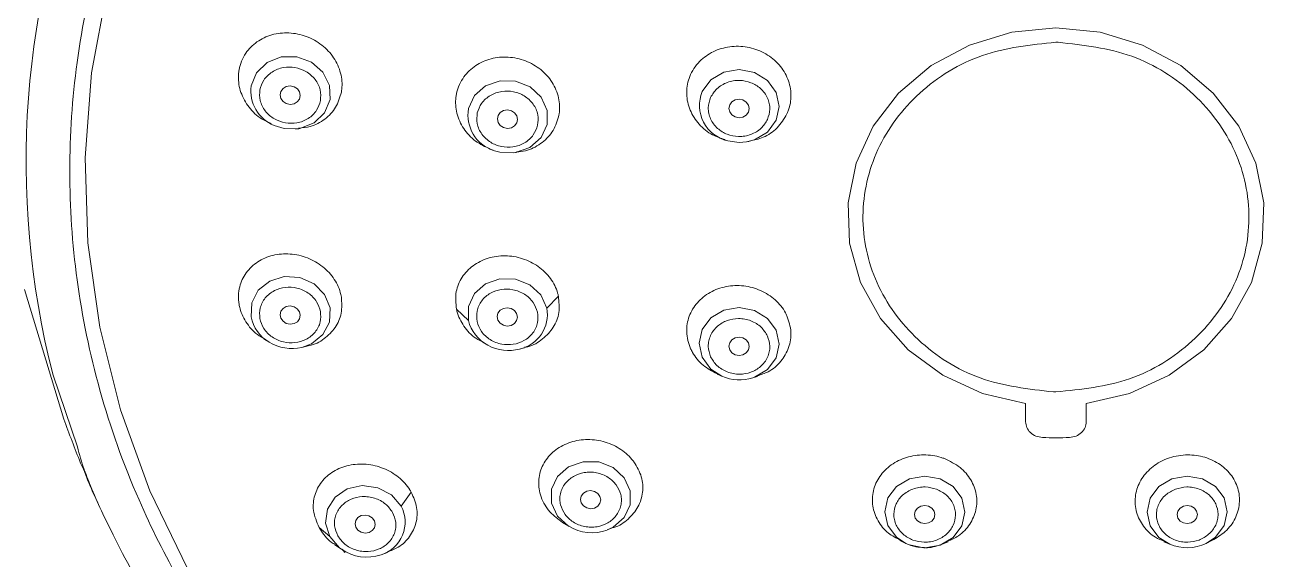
# Model space of a CAD drawing. Extents: x 1522 to 1942, y -990 to -693.
# Drawn here: x 1710.56 to 1720.5, y -753.17 to -748.96 of the extents above; entities that cross this region are included whole.
import ezdxf

# ---------------------------------------------------------------- set-up
doc = ezdxf.new("R2010")
doc.units = 0
doc.header["$LTSCALE"] = 7
doc.header["$MEASUREMENT"] = 0
doc.layers.get('0').update_dxf_attribs({"color": 2, "linetype": 'CONTINUOUS'})

msp = doc.modelspace()

# ---------------------------------------------------------------- linework, layer by layer
at = {"color": 7, "linetype": 'Continuous', "lineweight": 15}
for p, q in [((1718.6952, -749.0948), (1718.7137, -749.0949)), ((1712.5005, -749.74), (1712.526, -749.7513)), ((1712.6948, -749.7793), (1712.7198, -749.7772)), ((1714.2314, -749.9379), (1714.2554, -749.947)), ((1716.0833, -749.8656), (1716.1051, -749.8717)), ((1716.2537, -749.8804), (1716.2752, -749.8769)), ((1714.4157, -749.9668), (1714.4393, -749.9641)), ((1710.5546, -751.0442), (1710.8664, -752.0651)), ((1714.7691, -751.0968), (1714.6778, -751.1908)), ((1714.0584, -751.2878), (1713.9645, -751.1986)), ((1712.4452, -751.4347), (1712.4861, -751.4595)), ((1712.7442, -751.5005), (1712.7846, -751.491)), ((1714.1736, -751.4628), (1714.2125, -751.4836)), ((1714.4624, -751.5132), (1714.5012, -751.5031)), ((1716.0208, -751.7101), (1716.0593, -751.7271)), ((1716.3027, -751.7407), (1716.3401, -751.7289)), ((1718.4556, -752.0866), (1718.4556, -751.9433)), ((1718.6767, -751.8517), (1718.6952, -751.8518)), ((1718.9349, -751.9433), (1718.9348, -752.0866)), ((1713.6084, -752.6419), (1713.5279, -752.7514)), ((1712.9659, -752.9918), (1712.88, -752.9189)), ((1714.8013, -752.8804), (1714.8503, -752.9106)), ((1715.153, -752.9398), (1715.2019, -752.9214)), ((1717.4645, -753.0234), (1717.5109, -753.0459)), ((1717.7975, -753.0523), (1717.8436, -753.0325)), ((1719.5469, -753.0326), (1719.593, -753.0523)), ((1719.8795, -753.0459), (1719.9264, -753.0233)), ((1713.0061, -753.0557), (1713.0576, -753.0917)), ((1713.3699, -753.1345), (1713.4207, -753.1168))]:
    msp.add_line(p, q, dxfattribs=at)
at = {"color": 8, "linetype": 'Continuous', "lineweight": 15}
for p, q in [((1710.9731, -752.2841), (1710.7813, -751.7187)), ((1713.0833, -753.1167), (1713.0636, -753.0897))]:
    msp.add_line(p, q, dxfattribs=at)
at = {"color": 7, "linetype": 'Continuous', "lineweight": 15, "flags": 128}
for points in [[(1718.6603, -743.2064), (1717.9211, -743.2419), (1717.189, -743.3417), (1716.4711, -743.505), (1715.7739, -743.7303), (1715.104, -744.0155), (1714.4676, -744.3578), (1713.8707, -744.7542), (1713.3188, -745.2008), (1712.8171, -745.6936), (1712.3704, -746.2279), (1711.9826, -746.7987), (1711.6576, -747.4008), (1711.3982, -748.0284), (1711.207, -748.6758), (1711.0857, -749.3368), (1711.0354, -750.0054), (1711.0567, -750.6752), (1711.1493, -751.34), (1711.3123, -751.9937), (1711.5443, -752.63), (1711.843, -753.2432)], [(1718.4556, -751.9433), (1718.1156, -751.8636), (1717.8022, -751.7205), (1717.5294, -751.5204), (1717.3098, -751.2724), (1717.1534, -750.9878), (1717.0673, -750.6797), (1717.0554, -750.3621), (1717.1183, -750.0494), (1717.2531, -749.7559), (1717.4537, -749.495), (1717.7109, -749.2787), (1718.0129, -749.1167), (1718.3461, -749.0164), (1718.6952, -748.9825), (1719.0443, -749.0164), (1719.3775, -749.1167), (1719.6796, -749.2787), (1719.9368, -749.495), (1720.1374, -749.7559), (1720.2722, -750.0494), (1720.3351, -750.3621), (1720.3232, -750.6797), (1720.2371, -750.9878), (1720.0807, -751.2724), (1719.8611, -751.5204), (1719.5883, -751.7205), (1719.2748, -751.8636), (1718.9349, -751.9433)], [(1712.5726, -749.5101), (1712.5787, -749.5382), (1712.5959, -749.5623), (1712.6218, -749.5788), (1712.6524, -749.5853), (1712.6829, -749.5806), (1712.7088, -749.5656), (1712.7261, -749.5425), (1712.7322, -749.5148), (1712.7262, -749.4868), (1712.7089, -749.4627), (1712.683, -749.4461), (1712.6525, -749.4397), (1712.6219, -749.4443), (1712.596, -749.4593), (1712.5787, -749.4824), (1712.5726, -749.5101)], [(1716.1145, -749.6161), (1716.1206, -749.644), (1716.1379, -749.6678), (1716.1638, -749.6838), (1716.1945, -749.6897), (1716.2251, -749.6844), (1716.251, -749.6689), (1716.2684, -749.6455), (1716.2744, -749.6177), (1716.2684, -749.5898), (1716.251, -749.566), (1716.2251, -749.55), (1716.1945, -749.5442), (1716.1639, -749.5494), (1716.1379, -749.5649), (1716.1206, -749.5883), (1716.1145, -749.6161)], [(1714.2873, -749.6993), (1714.2934, -749.7273), (1714.3107, -749.7513), (1714.3366, -749.7676), (1714.3671, -749.7738), (1714.3977, -749.7689), (1714.4236, -749.7537), (1714.441, -749.7305), (1714.4471, -749.7028), (1714.441, -749.6748), (1714.4237, -749.6508), (1714.3978, -749.6345), (1714.3672, -749.6283), (1714.3366, -749.6332), (1714.3107, -749.6484), (1714.2934, -749.6716), (1714.2873, -749.6993)], [(1712.7021, -749.7786), (1712.6062, -749.7755), (1712.526, -749.7513)], [(1714.4157, -749.9668), (1714.3077, -749.962), (1714.2554, -749.947)], [(1716.2537, -749.8804), (1716.1956, -749.8847), (1716.1051, -749.8717)], [(1714.0584, -751.2878), (1714.0585, -751.1767), (1714.1057, -751.0751), (1714.1929, -750.9985), (1714.3067, -750.9586), (1714.4299, -750.9614), (1714.5437, -751.0065), (1714.6307, -751.0871), (1714.6778, -751.1908)], [(1712.5726, -751.2428), (1712.5787, -751.2706), (1712.596, -751.2945), (1712.6219, -751.3108), (1712.6525, -751.3172), (1712.683, -751.3126), (1712.7089, -751.2978), (1712.7262, -751.2749), (1712.7322, -751.2475), (1712.7261, -751.2198), (1712.7088, -751.1959), (1712.6829, -751.1795), (1712.6524, -751.1731), (1712.6218, -751.1777), (1712.5959, -751.1926), (1712.5787, -751.2154), (1712.5726, -751.2428)], [(1714.2858, -751.2581), (1714.2919, -751.2859), (1714.3092, -751.3096), (1714.3351, -751.3258), (1714.3657, -751.332), (1714.3963, -751.3271), (1714.4222, -751.3121), (1714.4395, -751.2891), (1714.4456, -751.2616), (1714.4395, -751.2339), (1714.4221, -751.2102), (1714.3962, -751.194), (1714.3656, -751.1878), (1714.3351, -751.1926), (1714.3092, -751.2077), (1714.2919, -751.2307), (1714.2858, -751.2581)], [(1716.1145, -751.4914), (1716.1206, -751.519), (1716.1379, -751.5426), (1716.1639, -751.5585), (1716.1945, -751.5643), (1716.2251, -751.5591), (1716.251, -751.5437), (1716.2684, -751.5205), (1716.2744, -751.493), (1716.2684, -751.4654), (1716.251, -751.4418), (1716.2251, -751.4259), (1716.1945, -751.4201), (1716.1638, -751.4253), (1716.1379, -751.4407), (1716.1206, -751.4639), (1716.1145, -751.4914)], [(1712.9659, -752.9918), (1712.9324, -752.8851), (1712.9467, -752.7763), (1713.0068, -752.6821), (1713.1034, -752.6166), (1713.2218, -752.59), (1713.3441, -752.6063), (1713.4516, -752.663), (1713.5279, -752.7514)], [(1714.9434, -752.6991), (1714.9495, -752.7266), (1714.9669, -752.75), (1714.9928, -752.766), (1715.0234, -752.772), (1715.054, -752.7671), (1715.0799, -752.7521), (1715.0972, -752.7293), (1715.1032, -752.7021), (1715.0971, -752.6746), (1715.0798, -752.6512), (1715.0538, -752.6352), (1715.0232, -752.6292), (1714.9926, -752.6341), (1714.9667, -752.6491), (1714.9494, -752.6719), (1714.9434, -752.6991)], [(1713.1641, -752.891), (1713.1702, -752.9184), (1713.1876, -752.942), (1713.2135, -752.9582), (1713.2441, -752.9644), (1713.2746, -752.9598), (1713.3005, -752.945), (1713.3178, -752.9223), (1713.3238, -752.8952), (1713.3176, -752.8677), (1713.3003, -752.8442), (1713.2743, -752.828), (1713.2438, -752.8218), (1713.2132, -752.8264), (1713.1874, -752.8412), (1713.1701, -752.8638), (1713.1641, -752.891)], [(1717.6594, -752.8898), (1717.69, -752.8845), (1717.7159, -752.8691), (1717.7333, -752.846), (1717.7394, -752.8186), (1717.7333, -752.7912), (1717.7159, -752.7679), (1717.69, -752.7523), (1717.6594, -752.7467), (1717.6288, -752.752), (1717.6028, -752.7674), (1717.5855, -752.7905), (1717.5794, -752.8179), (1717.5855, -752.8453), (1717.6028, -752.8686), (1717.6288, -752.8842), (1717.6594, -752.8898)], [(1719.7311, -752.8898), (1719.7617, -752.8842), (1719.7876, -752.8686), (1719.805, -752.8453), (1719.8111, -752.8179), (1719.805, -752.7905), (1719.7876, -752.7674), (1719.7617, -752.752), (1719.7311, -752.7467), (1719.7005, -752.7523), (1719.6745, -752.7679), (1719.6572, -752.7912), (1719.6511, -752.8186), (1719.6572, -752.846), (1719.6745, -752.8691), (1719.7005, -752.8845), (1719.7311, -752.8898)], [(1717.6525, -753.0798), (1717.5389, -753.0578), (1717.5109, -753.0459)]]:
    msp.add_lwpolyline(points, dxfattribs=at)
at = {"color": 8, "linetype": 'Continuous', "lineweight": 15, "flags": 128}
for points in [[(1712.3442, -749.4388), (1712.3868, -749.3347), (1712.4704, -749.2548), (1712.5822, -749.211), (1712.7051, -749.2102), (1712.8206, -749.2524), (1712.9109, -749.3312), (1712.9624, -749.4346), (1712.9672, -749.5468), (1712.9245, -749.6509), (1712.841, -749.7309), (1712.7292, -749.7746), (1712.7021, -749.7786)], [(1715.9037, -749.4842), (1715.9722, -749.3916), (1716.0747, -749.3303), (1716.1957, -749.3097), (1716.3166, -749.3328), (1716.4191, -749.3962), (1716.4876, -749.4901), (1716.5117, -749.6004), (1716.4876, -749.7102), (1716.4191, -749.8027), (1716.3165, -749.864), (1716.2537, -749.8804)], [(1714.06, -749.6183), (1714.1073, -749.5157), (1714.1945, -749.4384), (1714.3084, -749.398), (1714.4316, -749.4007), (1714.5453, -749.4462), (1714.6323, -749.5275), (1714.6793, -749.6322), (1714.6792, -749.7444), (1714.6319, -749.847), (1714.5447, -749.9243), (1714.4309, -749.9647), (1714.4157, -749.9668)], [(1712.3442, -751.2599), (1712.349, -751.149), (1712.4005, -751.0497), (1712.4908, -750.977), (1712.6062, -750.942), (1712.7292, -750.95), (1712.841, -750.9998), (1712.9245, -751.0838), (1712.9672, -751.1893), (1712.9624, -751.3002), (1712.9109, -751.3995), (1712.8206, -751.4722), (1712.7442, -751.5005)], [(1715.9037, -751.5776), (1715.8796, -751.4683), (1715.9036, -751.3596), (1715.9721, -751.2679), (1716.0746, -751.2072), (1716.1956, -751.1868), (1716.3165, -751.2097), (1716.4191, -751.2725), (1716.4876, -751.3657), (1716.5117, -751.4749), (1716.4876, -751.5836), (1716.4191, -751.6753), (1716.3166, -751.736), (1716.3027, -751.7407)], [(1716.0593, -751.7271), (1715.9722, -751.6707), (1715.9037, -751.5776)], [(1714.7627, -752.8307), (1714.7156, -752.7281), (1714.7156, -752.618), (1714.7628, -752.5172), (1714.85, -752.4411), (1714.9638, -752.4013), (1715.0871, -752.4037), (1715.2009, -752.4481), (1715.288, -752.5277), (1715.3352, -752.6303), (1715.3351, -752.7404), (1715.2879, -752.8412), (1715.2008, -752.9173), (1715.153, -752.9398)], [(1717.5109, -753.0459), (1717.4364, -752.996), (1717.3678, -752.904), (1717.3437, -752.7957), (1717.3678, -752.6875), (1717.4363, -752.5961), (1717.5389, -752.5352), (1717.6598, -752.5142), (1717.7808, -752.5363), (1717.8834, -752.598), (1717.9519, -752.6901), (1717.976, -752.7984), (1717.9519, -752.9065), (1717.8834, -752.998), (1717.7809, -753.0589), (1717.6599, -753.0799), (1717.6525, -753.0798)], [(1719.593, -753.0523), (1719.5071, -752.998), (1719.4385, -752.9065), (1719.4145, -752.7984), (1719.4386, -752.6901), (1719.5071, -752.598), (1719.6097, -752.5363), (1719.7306, -752.5142), (1719.8516, -752.5352), (1719.9542, -752.5961), (1720.0227, -752.6875), (1720.0467, -752.7957), (1720.0226, -752.904), (1719.9541, -752.996), (1719.8795, -753.0459)], [(1714.8503, -752.9106), (1714.8499, -752.9103), (1714.7627, -752.8307)], [(1713.0576, -753.0917), (1713.0422, -753.0802), (1712.9659, -752.9918)]]:
    msp.add_lwpolyline(points, dxfattribs=at)
at = {"color": 7, "linetype": 'Continuous', "lineweight": 15}
for centre, radius, start, end in [((1717.2886, -750.0397), 6.7205, 156.94653, 194.46797), ((1712.6657, -751.1613), 0.3481, 238.92431, 283.02839), ((1714.3756, -751.1764), 0.3479, 242.03587, 284.45753), ((1716.1991, -751.4091), 0.3474, 246.26958, 287.34992), ((1718.6952, -750.0838), 2.1293, 267.11457, 272.88543), ((1715.0319, -752.6121), 0.3494, 238.68399, 290.28036), ((1713.2562, -752.8037), 0.3498, 235.40173, 288.85931), ((1719.7292, -752.7322), 0.3478, 246.95564, 295.61372)]:
    msp.add_arc(centre, radius, start, end, dxfattribs=at)
at = {"color": 8, "linetype": 'Continuous', "lineweight": 15}
for centre, radius, start, end in [((1712.6371, -749.4775), 0.2955, 172.47476, 247.89438), ((1716.1694, -749.5922), 0.2868, 157.8884, 257.04857), ((1714.3481, -749.6694), 0.2926, 169.93676, 251.52423), ((1714.4044, -751.2413), 0.278, 282.04515, 10.45741), ((1712.6394, -751.2003), 0.3012, 191.40839, 239.38583), ((1714.3515, -751.2157), 0.3018, 193.81164, 242.56619), ((1713.2902, -752.8776), 0.2691, 287.08494, 27.96824)]:
    msp.add_arc(centre, radius, start, end, dxfattribs=at)
at = {"color": 7, "linetype": 'Continuous', "lineweight": 15}
for points, knots in [([(1718.6952, -743.0663), (1718.3789, -743.0764), (1717.7364, -743.0969), (1716.7734, -743.266), (1715.8925, -743.522), (1715.1094, -743.8451), (1714.4249, -744.2071), (1713.7798, -744.6331), (1713.1829, -745.1207), (1712.6442, -745.661), (1712.1736, -746.2449), (1711.7736, -746.8646), (1711.4171, -747.5734), (1711.1325, -748.3707), (1710.9525, -749.2425), (1710.8941, -750.1104), (1710.9525, -750.9783), (1711.1325, -751.8501), (1711.4171, -752.6474), (1711.7736, -753.3563), (1712.1736, -753.9759), (1712.6442, -754.5599), (1713.1829, -755.1002), (1713.7798, -755.5878), (1714.4249, -756.0138), (1715.1094, -756.3758), (1715.8925, -756.6989), (1716.7733, -756.9549), (1717.7364, -757.124), (1718.3789, -757.1445), (1718.6952, -757.1546)], [0, 0, 0, 0, 0.038814, 0.078832, 0.119976, 0.152137, 0.184303, 0.217149, 0.25, 0.282846, 0.315696, 0.347858, 0.380025, 0.421165, 0.461183, 0.5, 0.538813, 0.578832, 0.619976, 0.652137, 0.684303, 0.717149, 0.75, 0.782846, 0.815696, 0.847858, 0.880024, 0.921165, 0.961184, 1, 1, 1, 1]), ([(1718.6952, -757.1546), (1719.0116, -757.1445), (1719.654, -757.124), (1720.6171, -756.9549), (1721.4979, -756.6989), (1722.281, -756.3759), (1722.9655, -756.0138), (1723.6107, -755.5879), (1724.2075, -755.1002), (1724.7463, -754.5599), (1725.2168, -753.976), (1725.6169, -753.3564), (1725.9733, -752.6475), (1726.258, -751.8502), (1726.438, -750.9784), (1726.4964, -750.1105), (1726.438, -749.2426), (1726.258, -748.3708), (1725.9734, -747.5735), (1725.6169, -746.8646), (1725.2169, -746.245), (1724.7463, -745.661), (1724.2076, -745.1207), (1723.6107, -744.6331), (1722.9656, -744.2071), (1722.2811, -743.8451), (1721.498, -743.5221), (1720.6171, -743.2661), (1719.6541, -743.0969), (1719.0116, -743.0764), (1718.6952, -743.0663)], [0, 0, 0, 0, 0.038814, 0.078832, 0.119976, 0.152137, 0.184304, 0.21715, 0.25, 0.282846, 0.315697, 0.347858, 0.380024, 0.421165, 0.461183, 0.5, 0.538813, 0.578832, 0.619975, 0.652137, 0.684304, 0.71715, 0.75, 0.782846, 0.815697, 0.847858, 0.880024, 0.921165, 0.961184, 1, 1, 1, 1]), ([(1710.2819, -749.5813), (1710.2693, -749.4777), (1710.2407, -749.2414), (1710.2282, -748.8928), (1710.2305, -748.5625), (1710.2452, -748.2792), (1710.2685, -748.0193), (1710.2989, -747.7818), (1710.3368, -747.5478), (1710.3847, -747.3027), (1710.4571, -746.9974), (1710.5424, -746.7031), (1710.6294, -746.4455), (1710.6971, -746.2633), (1710.7407, -746.1544), (1710.7602, -746.1073)], [0, 0, 0, 0, 0.0243225, 0.0554804, 0.081392, 0.1014767, 0.1218136, 0.1424035, 0.157432, 0.1772366, 0.2007451, 0.2306197, 0.2485291, 0.2638895, 0.2756857, 0.2756857, 0.2756857, 0.2756857]), ([(1712.5025, -749.7361), (1712.4724, -749.7225), (1712.3994, -749.6897), (1712.3119, -749.5966), (1712.2513, -749.4764), (1712.2405, -749.3773), (1712.2527, -749.2771), (1712.2912, -749.1817), (1712.3856, -749.0863), (1712.5059, -749.0297), (1712.643, -749.0145), (1712.7818, -749.0428), (1712.9063, -749.1119), (1713.0019, -749.2138), (1713.0574, -749.3366), (1713.0651, -749.4312), (1713.0576, -749.48), (1713.0565, -749.4874)], [0, 0, 0, 0, 0.0533264, 0.1290366, 0.2044062, 0.2793422, 0.3001715, 0.3846109, 0.4591656, 0.534016, 0.6092919, 0.6849417, 0.7607528, 0.8364387, 0.9117609, 0.9866602, 1, 1, 1, 1]), ([(1716.0846, -749.8619), (1716.0508, -749.8515), (1715.9725, -749.8273), (1715.874, -749.7446), (1715.8015, -749.6324), (1715.7736, -749.5046), (1715.7882, -749.4084), (1715.8255, -749.3158), (1715.8864, -749.2318), (1716.0031, -749.1558), (1716.1375, -749.1213), (1716.2781, -749.13), (1716.4093, -749.181), (1716.516, -749.2685), (1716.5863, -749.3828), (1716.6118, -749.5105), (1716.5964, -749.6047), (1716.5762, -749.6518), (1716.5727, -749.66)], [0, 0, 0, 0, 0.053232, 0.123125, 0.192998, 0.262788, 0.332489, 0.350495, 0.427202, 0.496818, 0.566497, 0.636271, 0.706129, 0.776021, 0.845887, 0.915676, 0.985373, 1, 1, 1, 1]), ([(1718.6767, -751.8517), (1718.4785, -751.8289), (1718.082, -751.7834), (1717.5806, -751.4615), (1717.2474, -751.0051), (1717.1331, -750.4647), (1717.2547, -749.9255), (1717.594, -749.4729), (1718.0996, -749.1565), (1718.4967, -749.1153), (1718.6952, -749.0948)], [0, 0, 0, 0, 0.125, 0.249999, 0.375001, 0.500001, 0.624999, 0.75, 0.875, 1, 1, 1, 1]), ([(1718.7137, -749.0949), (1718.912, -749.1176), (1719.3085, -749.1631), (1719.8099, -749.485), (1720.143, -749.9414), (1720.2574, -750.4819), (1720.1358, -751.021), (1719.7965, -751.4737), (1719.2909, -751.7901), (1718.8938, -751.8312), (1718.6952, -751.8518)], [0, 0, 0, 0, 0.1250001, 0.2500005, 0.3749999, 0.4999995, 0.6249995, 0.7499998, 0.8750001, 1, 1, 1, 1]), ([(1714.2318, -749.9372), (1714.1911, -749.9183), (1714.1082, -749.8795), (1714.0159, -749.7779), (1713.9611, -749.6568), (1713.9548, -749.5586), (1713.9715, -749.4603), (1714.0136, -749.3669), (1714.1117, -749.2734), (1714.2351, -749.2185), (1714.3737, -749.2053), (1714.512, -749.2354), (1714.6341, -749.3056), (1714.7262, -749.4081), (1714.7774, -749.5307), (1714.7818, -749.6258), (1714.7721, -749.6751), (1714.7705, -749.6832)], [0, 0, 0, 0, 0.071239, 0.145317, 0.21924, 0.292948, 0.312622, 0.394524, 0.468057, 0.541725, 0.615598, 0.68965, 0.76378, 0.837854, 0.911757, 0.985452, 1, 1, 1, 1]), ([(1712.413, -749.4709), (1712.4209, -749.4442), (1712.4333, -749.4029), (1712.472, -749.3574), (1712.5089, -749.3282), (1712.552, -749.3066), (1712.6124, -749.29), (1712.6914, -749.2899), (1712.7656, -749.3166), (1712.8168, -749.3525), (1712.85, -749.3873), (1712.8749, -749.4272), (1712.8959, -749.4831), (1712.8935, -749.5261), (1712.8919, -749.554)], [0, 0, 0, 0, 0.11972, 0.184787, 0.250001, 0.315066, 0.380279, 0.5, 0.619724, 0.684788, 0.749999, 0.815069, 0.880284, 1, 1, 1, 1]), ([(1715.97, -749.53), (1715.9847, -749.5057), (1716.0074, -749.468), (1716.057, -749.4314), (1716.1008, -749.4104), (1716.1486, -749.3977), (1716.2122, -749.3935), (1716.2897, -749.4087), (1716.3558, -749.449), (1716.3969, -749.4938), (1716.4205, -749.534), (1716.4348, -749.5776), (1716.441, -749.6358), (1716.4276, -749.677), (1716.4189, -749.7038)], [0, 0, 0, 0, 0.119714, 0.184792, 0.249997, 0.315067, 0.380277, 0.499998, 0.619724, 0.684793, 0.749999, 0.815071, 0.880277, 1, 1, 1, 1]), ([(1712.8919, -749.554), (1712.8839, -749.5808), (1712.8716, -749.6221), (1712.8329, -749.6676), (1712.7959, -749.6967), (1712.7528, -749.7184), (1712.6925, -749.7349), (1712.6135, -749.7351), (1712.5392, -749.7083), (1712.488, -749.6725), (1712.4549, -749.6376), (1712.4299, -749.5977), (1712.409, -749.5419), (1712.4114, -749.4988), (1712.413, -749.4709)], [0, 0, 0, 0, 0.119721, 0.184787, 0.250002, 0.315068, 0.380276, 0.499998, 0.619723, 0.684787, 0.749998, 0.815068, 0.880284, 1, 1, 1, 1]), ([(1713.0565, -749.4874), (1713.0443, -749.5291), (1713.0204, -749.6111), (1712.9297, -749.7049), (1712.826, -749.7632), (1712.75, -749.7698), (1712.7191, -749.7725)], [0, 0, 0, 0, 0.277725, 0.546303, 0.815854, 1, 1, 1, 1]), ([(1714.1292, -749.6526), (1714.1384, -749.6261), (1714.1525, -749.5852), (1714.1933, -749.541), (1714.2316, -749.513), (1714.2757, -749.4926), (1714.3369, -749.4779), (1714.416, -749.4801), (1714.4892, -749.5089), (1714.5389, -749.5462), (1714.5706, -749.5819), (1714.5938, -749.6225), (1714.6123, -749.6788), (1714.608, -749.7217), (1714.6052, -749.7495)], [0, 0, 0, 0, 0.1197177, 0.184784, 0.2499941, 0.3150623, 0.3802723, 0.4999934, 0.6197153, 0.6847815, 0.7499939, 0.8150617, 0.8802794, 1, 1, 1, 1]), ([(1716.4189, -749.7038), (1716.4042, -749.7282), (1716.3815, -749.7658), (1716.3319, -749.8024), (1716.2881, -749.8234), (1716.2403, -749.8361), (1716.1768, -749.8403), (1716.0992, -749.8251), (1716.0331, -749.7848), (1715.992, -749.74), (1715.9684, -749.6998), (1715.9542, -749.6562), (1715.9479, -749.598), (1715.9613, -749.5568), (1715.97, -749.53)], [0, 0, 0, 0, 0.1197259, 0.1847938, 0.2499994, 0.3150684, 0.3802791, 0.499999, 0.6197246, 0.684794, 0.7499996, 0.8150713, 0.8802771, 1, 1, 1, 1]), ([(1714.6052, -749.7495), (1714.596, -749.776), (1714.5818, -749.8168), (1714.5411, -749.8611), (1714.5028, -749.8891), (1714.4587, -749.9095), (1714.3975, -749.9242), (1714.3184, -749.922), (1714.2452, -749.8932), (1714.1955, -749.8559), (1714.1638, -749.8202), (1714.1406, -749.7796), (1714.1221, -749.7233), (1714.1264, -749.6804), (1714.1292, -749.6526)], [0, 0, 0, 0, 0.119718, 0.184785, 0.249995, 0.315063, 0.380273, 0.499994, 0.619717, 0.684792, 0.749993, 0.815061, 0.880279, 1, 1, 1, 1]), ([(1716.5727, -749.66), (1716.5493, -749.6986), (1716.5037, -749.774), (1716.3944, -749.8489), (1716.3121, -749.8662), (1716.2744, -749.8741)], [0, 0, 0, 0, 0.364048, 0.709434, 1, 1, 1, 1]), ([(1714.7705, -749.6832), (1714.7562, -749.7251), (1714.7283, -749.8071), (1714.6317, -749.8985), (1714.5314, -749.9522), (1714.4622, -749.9571), (1714.4387, -749.9588)], [0, 0, 0, 0, 0.293459, 0.574151, 0.855347, 1, 1, 1, 1]), ([(1712.4473, -751.4307), (1712.4338, -751.4239), (1712.3785, -751.3966), (1712.3074, -751.3144), (1712.2629, -751.225), (1712.2405, -751.1261), (1712.244, -751.0248), (1712.2993, -750.9079), (1712.3917, -750.8208), (1712.5138, -750.7684), (1712.652, -750.7571), (1712.7906, -750.7884), (1712.9137, -750.859), (1713.0065, -750.9605), (1713.0455, -751.0484), (1713.055, -751.0969), (1713.0565, -751.1042)], [0, 0, 0, 0, 0.027366, 0.111534, 0.195219, 0.218481, 0.312773, 0.396034, 0.479622, 0.563686, 0.648167, 0.732827, 0.817347, 0.901462, 0.985101, 1, 1, 1, 1]), ([(1713.9645, -751.1986), (1713.96, -751.1521), (1713.9514, -751.064), (1714.0037, -750.9434), (1714.0914, -750.8505), (1714.2112, -750.7908), (1714.3485, -750.7713), (1714.4881, -750.7944), (1714.6141, -750.8575), (1714.7116, -750.9534), (1714.7553, -751.0399), (1714.7672, -751.0887), (1714.7691, -751.0968)], [0, 0, 0, 0, 0.1191551, 0.2261263, 0.3333011, 0.440772, 0.5485031, 0.6563485, 0.7641048, 0.8716188, 0.978836, 1, 1, 1, 1]), ([(1712.413, -751.2723), (1712.4114, -751.2446), (1712.409, -751.2019), (1712.4299, -751.1478), (1712.4548, -751.1098), (1712.488, -751.0772), (1712.5392, -751.0447), (1712.6135, -751.0226), (1712.6924, -751.0273), (1712.7528, -751.0472), (1712.7958, -751.0711), (1712.8329, -751.1022), (1712.8715, -751.1495), (1712.8839, -751.1911), (1712.8919, -751.2181)], [0, 0, 0, 0, 0.1197141, 0.1847864, 0.2500007, 0.3150654, 0.3802735, 0.4999968, 0.6197178, 0.6847869, 0.7499981, 0.8150645, 0.8802782, 1, 1, 1, 1]), ([(1714.1276, -751.2972), (1714.1249, -751.2695), (1714.1206, -751.2269), (1714.1393, -751.1719), (1714.1625, -751.1328), (1714.1943, -751.0988), (1714.2441, -751.0641), (1714.3173, -751.0388), (1714.3964, -751.0402), (1714.4576, -751.0576), (1714.5016, -751.0797), (1714.5399, -751.1092), (1714.5805, -751.1548), (1714.5946, -751.196), (1714.6038, -751.2226)], [0, 0, 0, 0, 0.119728, 0.184797, 0.249998, 0.315071, 0.380283, 0.500004, 0.619725, 0.684792, 0.75, 0.815067, 0.880286, 1, 1, 1, 1]), ([(1716.0213, -751.7094), (1715.9826, -751.6887), (1715.9036, -751.6464), (1715.8418, -751.5682), (1715.7958, -751.479), (1715.7728, -751.3807), (1715.7941, -751.2529), (1715.8595, -751.1436), (1715.9625, -751.0609), (1716.0916, -751.0143), (1716.2321, -751.0091), (1716.3683, -751.046), (1716.4842, -751.1207), (1716.5463, -751.1974), (1716.5688, -751.2436), (1716.5727, -751.2517)], [0, 0, 0, 0, 0.082906, 0.169613, 0.192012, 0.287432, 0.374038, 0.460719, 0.547517, 0.634421, 0.721369, 0.808284, 0.895106, 0.981802, 1, 1, 1, 1]), ([(1713.0565, -751.1042), (1713.0592, -751.1471), (1713.0645, -751.2316), (1713.013, -751.3478), (1712.924, -751.4347), (1712.8413, -751.483), (1712.7903, -751.488), (1712.7843, -751.4885)], [0, 0, 0, 0, 0.247278, 0.486423, 0.726429, 0.967756, 1, 1, 1, 1]), ([(1714.7691, -751.0968), (1714.7737, -751.1403), (1714.7826, -751.2253), (1714.7348, -751.3451), (1714.6488, -751.4372), (1714.5644, -751.4907), (1714.51, -751.4983), (1714.5006, -751.4996)], [0, 0, 0, 0, 0.245325, 0.479982, 0.715057, 0.950772, 1, 1, 1, 1]), ([(1712.8919, -751.2181), (1712.8935, -751.2457), (1712.8959, -751.2885), (1712.8749, -751.3425), (1712.85, -751.3805), (1712.8169, -751.4131), (1712.7656, -751.4456), (1712.6914, -751.4678), (1712.6124, -751.463), (1712.552, -751.4431), (1712.509, -751.4192), (1712.472, -751.3882), (1712.4333, -751.3409), (1712.4209, -751.2993), (1712.413, -751.2723)], [0, 0, 0, 0, 0.119714, 0.184786, 0.250001, 0.315066, 0.380274, 0.499997, 0.619718, 0.684787, 0.749998, 0.815065, 0.880278, 1, 1, 1, 1]), ([(1714.1756, -751.4585), (1714.1608, -751.4521), (1714.1034, -751.4271), (1714.0286, -751.3479), (1713.9801, -751.2612), (1713.9672, -751.2095), (1713.9645, -751.1986)], [0, 0, 0, 0, 0.133981, 0.516599, 0.898166, 1, 1, 1, 1]), ([(1714.6038, -751.2226), (1714.6065, -751.2503), (1714.6107, -751.2929), (1714.5921, -751.3479), (1714.5689, -751.387), (1714.5371, -751.421), (1714.4873, -751.4557), (1714.414, -751.4809), (1714.335, -751.4795), (1714.2738, -751.4622), (1714.2298, -751.4401), (1714.1915, -751.4106), (1714.1508, -751.3649), (1714.1367, -751.3238), (1714.1276, -751.2972)], [0, 0, 0, 0, 0.11973, 0.184787, 0.25, 0.315074, 0.380279, 0.500002, 0.619724, 0.684792, 0.750007, 0.815076, 0.880284, 1, 1, 1, 1]), ([(1716.5727, -751.2517), (1716.5867, -751.294), (1716.614, -751.3766), (1716.5929, -751.5041), (1716.5297, -751.613), (1716.4407, -751.6922), (1716.368, -751.7152), (1716.3385, -751.7246)], [0, 0, 0, 0, 0.22235, 0.433279, 0.64441, 0.855807, 1, 1, 1, 1]), ([(1715.97, -751.5737), (1715.9613, -751.547), (1715.9479, -751.5059), (1715.9542, -751.4483), (1715.9684, -751.4055), (1715.992, -751.3661), (1716.0331, -751.3226), (1716.0992, -751.284), (1716.1767, -751.2705), (1716.2403, -751.276), (1716.2881, -751.2895), (1716.3319, -751.3113), (1716.3815, -751.3485), (1716.4042, -751.3863), (1716.4189, -751.4107)], [0, 0, 0, 0, 0.119721, 0.184795, 0.25, 0.315071, 0.380285, 0.500004, 0.619724, 0.684794, 0.750003, 0.815075, 0.880284, 1, 1, 1, 1]), ([(1716.4189, -751.4107), (1716.4276, -751.4374), (1716.441, -751.4785), (1716.4348, -751.5361), (1716.4205, -751.5789), (1716.3969, -751.6183), (1716.3558, -751.6618), (1716.2897, -751.7004), (1716.2122, -751.7139), (1716.1487, -751.7084), (1716.1009, -751.6949), (1716.0571, -751.6732), (1716.0074, -751.6359), (1715.9847, -751.5981), (1715.97, -751.5737)], [0, 0, 0, 0, 0.119721, 0.184795, 0.25, 0.31507, 0.380284, 0.500002, 0.619724, 0.684792, 0.750001, 0.815067, 0.880284, 1, 1, 1, 1]), ([(1710.8664, -752.0651), (1710.9108, -752.1832), (1710.9653, -752.3429), (1711.0384, -752.4998), (1711.0588, -752.5438)], [0, 0, 0, 0, 0.720129, 1, 1, 1, 1]), ([(1718.588, -752.2104), (1718.5704, -752.2078), (1718.5352, -752.2025), (1718.4917, -752.1736), (1718.4615, -752.1335), (1718.4576, -752.1022), (1718.4556, -752.0866)], [0, 0, 0, 0, 0.250359, 0.5007, 0.750662, 1, 1, 1, 1]), ([(1718.9348, -752.0866), (1718.9329, -752.1023), (1718.9289, -752.1337), (1718.8986, -752.1737), (1718.855, -752.2026), (1718.82, -752.2078), (1718.8024, -752.2104)], [0, 0, 0, 0, 0.250688, 0.501071, 0.750652, 1, 1, 1, 1]), ([(1714.802, -752.8795), (1714.7672, -752.8548), (1714.7225, -752.8231), (1714.6598, -752.7443), (1714.6155, -752.652), (1714.6089, -752.5241), (1714.6489, -752.408), (1714.7313, -752.3119), (1714.8469, -752.2469), (1714.9827, -752.2203), (1715.1233, -752.2355), (1715.2523, -752.2906), (1715.3287, -752.3554), (1715.3603, -752.3965), (1715.3655, -752.4032)], [0, 0, 0, 0, 0.0891596, 0.1144975, 0.2200092, 0.3147328, 0.4096359, 0.5048011, 0.6001964, 0.6956943, 0.7911163, 0.8863171, 0.9812565, 1, 1, 1, 1]), ([(1711.1354, -752.7223), (1711.1209, -752.6942), (1711.0486, -752.5544), (1711.0067, -752.4042), (1710.9731, -752.2841)], [0, 0, 0, 0, 0.200726, 1, 1, 1, 1]), ([(1719.5491, -753.0278), (1719.5258, -753.0187), (1719.4605, -752.9931), (1719.3814, -752.9129), (1719.3242, -752.8019), (1719.314, -752.6786), (1719.3509, -752.559), (1719.4306, -752.4562), (1719.5147, -752.4014), (1719.6096, -752.3623), (1719.714, -752.341), (1719.8558, -752.3557), (1719.9815, -752.4097), (1720.0791, -752.4973), (1720.1375, -752.6088), (1720.1503, -752.7318), (1720.1153, -752.8514), (1720.0398, -752.9561), (1719.9634, -753.0007), (1719.9259, -753.0226)], [0, 0, 0, 0, 0.0349717, 0.0983545, 0.1618154, 0.2253047, 0.2887736, 0.3521714, 0.4154842, 0.428773, 0.4954312, 0.5586708, 0.6219658, 0.6853431, 0.7488018, 0.8122921, 0.8757651, 0.9391674, 1, 1, 1, 1]), ([(1712.88, -752.9189), (1712.8614, -752.8748), (1712.8263, -752.7917), (1712.8397, -752.6643), (1712.8945, -752.5562), (1712.9896, -752.4727), (1713.1137, -752.4237), (1713.253, -752.4152), (1713.3914, -752.4483), (1713.5124, -752.5191), (1713.579, -752.5919), (1713.6046, -752.6354), (1713.6084, -752.6419)], [0, 0, 0, 0, 0.120662, 0.227186, 0.334147, 0.441711, 0.549811, 0.658138, 0.766285, 0.87392, 0.980941, 1, 1, 1, 1]), ([(1715.3655, -752.4032), (1715.3882, -752.4419), (1715.4327, -752.5175), (1715.4402, -752.6435), (1715.4043, -752.7612), (1715.323, -752.8556), (1715.2495, -752.9106), (1715.2035, -752.9203), (1715.2018, -752.9206)], [0, 0, 0, 0, 0.205025, 0.401157, 0.597619, 0.794619, 0.992111, 1, 1, 1, 1]), ([(1717.467, -753.0191), (1717.4343, -753.0027), (1717.3611, -752.9658), (1717.285, -752.8688), (1717.2425, -752.7517), (1717.2477, -752.6282), (1717.299, -752.5141), (1717.3911, -752.4217), (1717.5134, -752.3616), (1717.6519, -752.3409), (1717.755, -752.3557), (1717.807, -752.374), (1717.816, -752.3771)], [0, 0, 0, 0, 0.089181, 0.199877, 0.310676, 0.42163, 0.532709, 0.643849, 0.754945, 0.865919, 0.976742, 1, 1, 1, 1]), ([(1717.816, -752.3771), (1717.8592, -752.3981), (1717.9433, -752.4389), (1718.0294, -752.5418), (1718.0737, -752.6587), (1718.0711, -752.7824), (1718.0212, -752.8963), (1717.9417, -752.9845), (1717.871, -753.0157), (1717.8416, -753.0287)], [0, 0, 0, 0, 0.155491, 0.303004, 0.450645, 0.598484, 0.746499, 0.894604, 1, 1, 1, 1]), ([(1711.0207, -752.4472), (1711.0388, -752.4959), (1711.1084, -752.677), (1711.2393, -752.951), (1711.4016, -753.262), (1711.5951, -753.604), (1711.8872, -754.0521), (1712.3421, -754.6419), (1712.749, -755.0323), (1712.974, -755.2479)], [0.0462962, 0.0462962, 0.0462962, 0.0462962, 0.0893035, 0.2068704, 0.2972947, 0.3817218, 0.5376079, 0.743692, 0.9982253, 0.9982253, 0.9982253, 0.9982253]), ([(1714.8214, -752.8171), (1714.8071, -752.7925), (1714.7852, -752.7546), (1714.7789, -752.6974), (1714.7835, -752.6533), (1714.7981, -752.6109), (1714.8289, -752.5617), (1714.8852, -752.5131), (1714.9581, -752.4871), (1715.0214, -752.4821), (1715.0711, -752.4873), (1715.1186, -752.5014), (1715.1752, -752.5295), (1715.2056, -752.5626), (1715.2252, -752.5841)], [0, 0, 0, 0, 0.119723, 0.184789, 0.249996, 0.315076, 0.380275, 0.500004, 0.619725, 0.684793, 0.750002, 0.815074, 0.880285, 1, 1, 1, 1]), ([(1713.6084, -752.6419), (1713.6258, -752.682), (1713.66, -752.7608), (1713.6521, -752.8851), (1713.6009, -752.994), (1713.52, -753.0759), (1713.4488, -753.1019), (1713.419, -753.1128)], [0, 0, 0, 0, 0.216485, 0.425831, 0.635942, 0.847206, 1, 1, 1, 1]), ([(1715.2252, -752.5841), (1715.2395, -752.6087), (1715.2615, -752.6466), (1715.2678, -752.7038), (1715.2631, -752.7479), (1715.2485, -752.7903), (1715.2177, -752.8395), (1715.1614, -752.8881), (1715.0885, -752.914), (1715.0252, -752.9191), (1714.9756, -752.9139), (1714.928, -752.8998), (1714.8714, -752.8717), (1714.8411, -752.8385), (1714.8214, -752.8171)], [0, 0, 0, 0, 0.119722, 0.184789, 0.249995, 0.315075, 0.380273, 0.500002, 0.619723, 0.684791, 0.75, 0.815071, 0.880275, 1, 1, 1, 1]), ([(1717.5664, -753.0187), (1717.5394, -753.0055), (1717.4978, -752.985), (1717.457, -752.9404), (1717.4333, -752.9011), (1717.4189, -752.8582), (1717.4135, -752.8014), (1717.4294, -752.732), (1717.473, -752.6731), (1717.5217, -752.6365), (1717.5657, -752.6155), (1717.6134, -752.603), (1717.6773, -752.5977), (1717.7229, -752.6099), (1717.7524, -752.6178)], [0, 0, 0, 0, 0.119725, 0.184797, 0.249997, 0.315076, 0.380285, 0.5, 0.619724, 0.684792, 0.750003, 0.81507, 0.880279, 1, 1, 1, 1]), ([(1717.7524, -752.6178), (1717.7793, -752.631), (1717.821, -752.6515), (1717.8618, -752.6961), (1717.8854, -752.7354), (1717.8999, -752.7783), (1717.9053, -752.8351), (1717.8894, -752.9045), (1717.8458, -752.9634), (1717.797, -753), (1717.7531, -753.0209), (1717.7054, -753.0335), (1717.6414, -753.0388), (1717.5959, -753.0266), (1717.5664, -753.0187)], [0, 0, 0, 0, 0.1197181, 0.1847922, 0.2500048, 0.3150714, 0.3802812, 0.4999966, 0.6197218, 0.6847916, 0.7500028, 0.8150707, 0.8802803, 1, 1, 1, 1]), ([(1719.8241, -753.0187), (1719.7946, -753.0266), (1719.7491, -753.0388), (1719.6851, -753.0335), (1719.6375, -753.021), (1719.5935, -753), (1719.5447, -752.9634), (1719.5011, -752.9045), (1719.4852, -752.8352), (1719.4906, -752.7783), (1719.505, -752.7355), (1719.5287, -752.6961), (1719.5694, -752.6515), (1719.6111, -752.631), (1719.6381, -752.6178)], [0, 0, 0, 0, 0.11972, 0.184788, 0.249996, 0.315071, 0.380276, 0.500001, 0.619717, 0.684786, 0.749994, 0.815075, 0.880282, 1, 1, 1, 1]), ([(1719.6381, -752.6178), (1719.6676, -752.6099), (1719.7131, -752.5977), (1719.777, -752.603), (1719.8247, -752.6155), (1719.8687, -752.6365), (1719.9175, -752.673), (1719.9611, -752.732), (1719.977, -752.8013), (1719.9716, -752.8582), (1719.9572, -752.901), (1719.9335, -752.9403), (1719.8927, -752.9849), (1719.851, -753.0055), (1719.8241, -753.0187)], [0, 0, 0, 0, 0.119721, 0.18479, 0.249996, 0.31507, 0.380274, 0.499998, 0.619712, 0.684794, 0.750001, 0.815068, 0.880275, 1, 1, 1, 1]), ([(1713.0279, -752.9855), (1713.0169, -752.9596), (1713, -752.9197), (1713.0012, -752.8625), (1713.0115, -752.8194), (1713.0316, -752.7792), (1713.0686, -752.734), (1713.1309, -752.6923), (1713.2068, -752.6748), (1713.2705, -752.6769), (1713.3192, -752.6877), (1713.3646, -752.7069), (1713.4173, -752.7411), (1713.4432, -752.7772), (1713.46, -752.8007)], [0, 0, 0, 0, 0.119717, 0.184784, 0.249992, 0.315061, 0.380278, 0.499994, 0.619718, 0.684787, 0.749996, 0.81507, 0.880273, 1, 1, 1, 1]), ([(1713.46, -752.8007), (1713.4709, -752.8265), (1713.4879, -752.8665), (1713.4867, -752.9237), (1713.4763, -752.9668), (1713.4563, -753.007), (1713.4193, -753.0522), (1713.357, -753.0939), (1713.281, -753.1113), (1713.2174, -753.1092), (1713.1687, -753.0985), (1713.1232, -753.0793), (1713.0706, -753.0451), (1713.0447, -753.0089), (1713.0279, -752.9855)], [0, 0, 0, 0, 0.119716, 0.184783, 0.250003, 0.315072, 0.380277, 0.5, 0.619719, 0.684787, 0.749996, 0.815063, 0.880274, 1, 1, 1, 1]), ([(1713.0072, -753.0537), (1713.0019, -753.0509), (1712.9559, -753.0267), (1712.9148, -752.9756), (1712.8862, -752.929), (1712.88, -752.9189)], [0, 0, 0, 0, 0.093376, 0.802823, 1, 1, 1, 1]), ([(1717.5114, -753.0461), (1717.5373, -753.0566), (1717.5825, -753.075), (1717.6312, -753.0773), (1717.652, -753.0783)], [0, 0, 0, 0, 0.573194, 1, 1, 1, 1]), ([(1717.652, -753.0783), (1717.6562, -753.0787), (1717.7027, -753.0837), (1717.7483, -753.0689), (1717.7897, -753.0555)], [0, 0, 0, 0, 0.090094, 1, 1, 1, 1])]:
    msp.add_open_spline(points, degree=3, knots=knots, dxfattribs=at)

doc.saveas('drawing.dxf')
